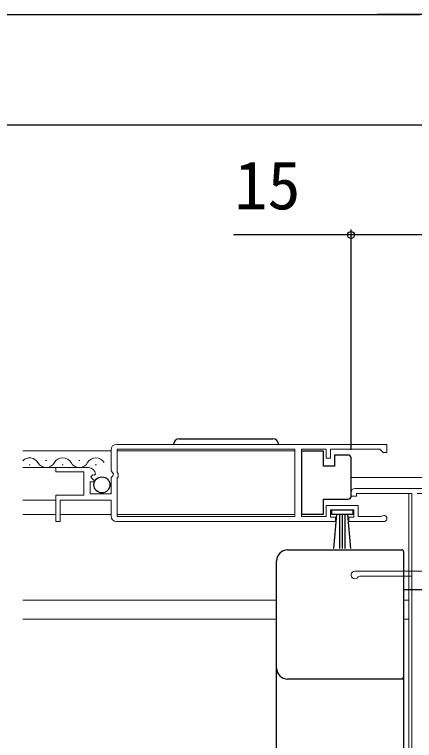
# Model space of a CAD drawing. Units: millimetres, scale not verified. Extents: x -525 to 525, y -783 to 779.
# Drawn here: x 96.5 to 169, y -472.5 to -340.8 of the extents above; entities that cross this region are included whole.
import ezdxf
from ezdxf.enums import TextEntityAlignment as Align

# ---------------------------------------------------------------- set-up
doc = ezdxf.new("R2010")
doc.units = ezdxf.units.MM
doc.header["$LTSCALE"] = 4
for name, color, linetype, lineweight in [('0-2_YKK_11', 7, 'Continuous', 18), ('0-3_YKK_11E', 4, 'Continuous', 18), ('0-4_YKK_12', 2, 'Continuous', 18)]:
    doc.layers.add(name, color=color, linetype=linetype, lineweight=lineweight)
doc.layers.add('0-5_YKK_13', color=4, linetype='Continuous')
doc.layers.add('0-7_YKK_D', color=6, linetype='Continuous')
doc.styles.add('ＭＳ ゴシック', font='')
doc.styles.get('ＭＳ ゴシック').set_extended_font_data('MS Gothic')

msp = doc.modelspace()

# ---------------------------------------------------------------- linework, layer by layer
at = {"layer": '0-2_YKK_11'}
msp.add_line((164.035, -418.8), (115.035, -418.8), dxfattribs=at)
for points in [[(163.131, -431.829), (162.937, -431.9), (158.835, -431.9), (158.835, -429.9), (153.035, -429.9), (153.035, -431.9), (148.538, -431.9), (148.538, -419.7), (153.035, -419.7), (153.035, -421.3), (153.835, -421.3), (153.835, -419.7), (162.735, -419.7), (163.035, -420), (163.335, -420.3), (164.035, -420.3), (164.035, -418.8)], [(114.035, -419.8), (114.035, -423.631), (114.488, -424.171), (114.335, -424.5), (114.035, -424.8), (114.035, -427.8), (110.235, -427.8), (110.235, -425.6), (110.852, -425.6), (110.959, -425.341), (110.394, -424.776), (110.664, -424.308), (110.983, -424.393), (111.234, -424.182)], [(109.94, -423), (104.035, -423), (104.035, -423.8), (109.135, -423.8), (109.135, -428), (104.035, -428), (104.035, -432.8), (104.835, -432.8), (104.835, -428.9), (114.035, -428.9), (114.035, -431.8)], [(115.035, -432.8), (154.735, -432.8), (154.735, -432), (153.835, -432), (153.835, -430.7), (158.035, -430.7), (158.035, -432), (157.135, -432), (157.135, -432.8), (163.485, -432.8)]]:
    msp.add_lwpolyline(points, dxfattribs=at)
msp.add_lwpolyline([(147.338, -431.9), (115.135, -431.9), (115.135, -424.9), (115.335, -424.7), (115.335, -424.1), (115.135, -423.9), (115.135, -419.7), (147.338, -419.7)], close=True, dxfattribs=at)
at = {"layer": '0-2_YKK_11', "color": 211}
for points in [[(169.535, -427.7), (172.535, -427.7), (172.535, -426.8), (158.235, -426.8)], [(157.535, -427.5), (157.535, -428.2), (158.535, -428.2), (158.535, -427.7), (168.535, -427.7)], [(168.535, -427.7), (168.535, -486.8), (157.535, -486.8), (157.535, -488.1), (168.535, -488.1), (168.535, -493.8), (167.135, -493.8)]]:
    msp.add_lwpolyline(points, dxfattribs=at)
at = {"layer": '0-2_YKK_11'}
for centre, radius, start, end in [((115.035, -419.8), 1, 90.00001, 179.99999), ((109.94, -424.3), 1.3, 5.2159, 90.00002), ((115.035, -431.8), 1, 180.00001, 269.99999), ((163.485, -432.25), 0.55, 269.99998, 130.11937)]:
    msp.add_arc(centre, radius, start, end, dxfattribs=at)
at = {"layer": '0-2_YKK_11', "color": 211}
msp.add_arc((158.235, -427.5), 0.7, 90.00001, 179.99999, dxfattribs=at)
at = {"layer": '0-3_YKK_11E'}
for points in [[(172.535, -444.8), (172.535, -441.8), (158.235, -441.8)], [(158.841, -442.85), (159.101, -442.7), (168.535, -442.7)], [(168.535, -442.7), (168.535, -479.8), (162.941, -479.8), (162.673, -479.633)]]:
    msp.add_lwpolyline(points, dxfattribs=at)
msp.add_arc((158.235, -442.5), 0.7, 89.99998, 329.99998, dxfattribs=at)
at = {"layer": '0-4_YKK_12'}
for p, q in [((98.047, -420), (114.035, -420)), ((115.135, -420), (147.335, -420)), ((99.182, -422.5), (99.382, -422.5)), ((102.182, -421.74), (102.382, -421.74)), ((105.182, -422.5), (105.382, -422.5)), ((108.182, -421.74), (108.382, -421.74)), ((111.182, -422.5), (111.382, -422.5)), ((98.047, -423), (104.435, -423)), ((157.538, -424.8), (180.535, -424.8)), ((98.047, -428.9), (104.035, -428.9)), ((98.047, -431.5), (104.035, -431.5)), ((104.835, -431.5), (114.035, -431.5)), ((115.135, -431.5), (147.335, -431.5)), ((98.047, -447.1), (144.035, -447.1)), ((167.035, -447.1), (168.035, -447.1)), ((98.047, -450.5), (144.035, -450.5)), ((167.035, -450.5), (168.035, -450.5))]:
    msp.add_line(p, q, dxfattribs=at)
msp.add_lwpolyline([(168.035, -427.7), (168.035, -447.1), (168.035, -486.8)], dxfattribs=at)
for centre, start, end in [((99.282, -422.958), 29.19937, 135.93554), ((105.282, -422.958), 29.19937, 150.80063), ((111.282, -422.958), 29.19937, 150.80063), ((102.282, -421.282), 209.19064, 330.80936), ((108.282, -421.282), 209.19064, 330.80936)]:
    msp.add_arc(centre, 1.718, start, end, dxfattribs=at)
at = {"layer": '0-5_YKK_13'}
for p, q in [((126.385, -417.8), (143.385, -417.8)), ((154.538, -420.75), (154.538, -422.75)), ((157.038, -420.75), (154.538, -420.75)), ((154.538, -422.75), (152.538, -422.75)), ((157.538, -428.25), (157.538, -427.75)), ((152.538, -428.75), (157.038, -428.75)), ((154.399, -437.677), (154.935, -431.55)), ((155.435, -431.55), (155.435, -437.7)), ((155.935, -431.55), (155.935, -437.7)), ((156.435, -431.55), (156.435, -437.7)), ((157.471, -437.677), (156.935, -431.55)), ((146.035, -437.937), (166.735, -437.937)), ((167.035, -438.238), (167.035, -439.501)), ((144.035, -441.201), (144.035, -439.941)), ((172.892, -445.199), (167.215, -445.199)), ((144.035, -460.066), (144.035, -459.4)), ((144.035, -465.495), (144.035, -460.066)), ((144.035, -476.3), (144.035, -465.495)), ((167.035, -465.347), (167.035, -486.415))]:
    msp.add_line(p, q, dxfattribs=at)
for points in [[(152.538, -422.75), (152.538, -420.05), (148.538, -420.05), (148.538, -431.45)], [(157.538, -427.75), (157.538, -421.75), (157.538, -421.25)], [(148.538, -431.45), (152.538, -431.45), (152.538, -428.75)], [(167.035, -439.501), (167.035, -439.529), (167.035, -439.589), (167.035, -439.679), (167.035, -439.798), (167.035, -439.944), (167.035, -440.113), (167.035, -440.302), (167.035, -440.51), (167.035, -440.729), (167.035, -440.959), (167.035, -441.194)], [(144.035, -459.4), (144.035, -453.334), (144.035, -447.267), (144.035, -441.201)], [(167.035, -441.194), (167.035, -443.795), (167.035, -446.397), (167.035, -448.999), (167.035, -451.601), (167.035, -454.202), (167.035, -456.804), (167.035, -459.406)], [(167.035, -459.406), (167.035, -459.64), (167.035, -459.869), (167.035, -460.089), (167.035, -460.295), (167.035, -460.485), (167.035, -460.655), (167.035, -460.8), (167.035, -460.92), (167.035, -461.011), (167.035, -461.071), (167.035, -461.1)], [(166.735, -461.399), (159.835, -461.394), (152.935, -461.393), (146.035, -461.397)], [(167.035, -461.1), (167.035, -461.764), (167.035, -465.347)]]:
    msp.add_lwpolyline(points, dxfattribs=at)
msp.add_lwpolyline([(157.835, -431.55), (154.035, -431.55), (154.035, -430.7), (157.835, -430.7)], close=True, dxfattribs=at)
msp.add_circle((112.387, -426.15), 1.45, dxfattribs=at)
for centre, radius, start, end in [((126.385, -418.8), 1, 90, 180), ((143.385, -418.8), 1, 0, 90), ((157.038, -421.25), 0.5, 0.00001, 90), ((157.038, -428.25), 0.5, 270, 359.99995), ((146.034, -459.399), 1.999, 180.03931, 270.03929), ((166.735, -461.099), 0.3, 269.96096, 359.96055)]:
    msp.add_arc(centre, radius, start, end, dxfattribs=at)
for centre, major_axis, start_param, end_param in [((146.035, -439.941), (0, -2.003), 3.1415927, 4.712389), ((166.735, -438.238), (0, -0.3), 1.5707963, 3.1415927)]:
    msp.add_ellipse(centre, major_axis=major_axis, ratio=0.998401, start_param=start_param, end_param=end_param, dxfattribs=at)
at = {"layer": '0-7_YKK_D'}
for p, q in [((-114.965, -340.8), (170.035, -340.8)), ((180.535, -340.8), (162.348, -340.8)), ((-117.465, -360.8), (172.535, -360.8)), ((157.535, -419.8), (157.535, -379.8))]:
    msp.add_line(p, q, dxfattribs=at)
msp.add_lwpolyline([(172.535, -380.8), (157.535, -380.8), (136.258, -380.8)], dxfattribs=at)
msp.add_circle((157.535, -380.8), 0.637, dxfattribs=at)

# ---------------------------------------------------------------- texts
at = {"layer": '0-7_YKK_D', "style": 'ＭＳ ゴシック'}
msp.add_text('15', height=8.798, dxfattribs=at).set_placement((136.417, -378.8), align=Align.BOTTOM_LEFT)

doc.saveas('drawing.dxf')
